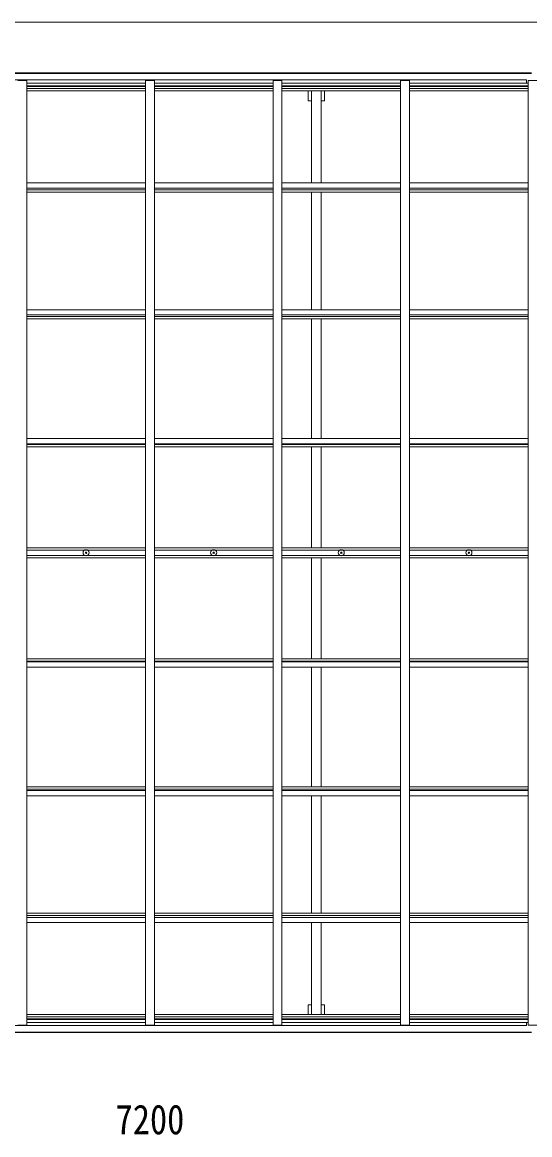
# Model space of a CAD drawing. Units: millimetres at full size; details may follow other scales. Extents: x -9783 to 9892, y -6828 to 6752.
# Drawn here: x 3017 to 5864, y 501 to 6752 of the extents above; entities that cross this region are included whole.
import ezdxf
from ezdxf.enums import TextEntityAlignment as Align

# ---------------------------------------------------------------- set-up
doc = ezdxf.new("R2010")
doc.units = ezdxf.units.MM
doc.header["$LTSCALE"] = 35
for name, color, linetype, lineweight in [('0-1_本体', 4, 'Continuous', 9), ('0-3_ELV2', 4, 'Continuous', 9), ('0-A_寸法', 6, 'Continuous', 9), ('F-0_240', 7, 'Continuous', 9)]:
    doc.layers.add(name, color=color, linetype=linetype, lineweight=lineweight)
doc.styles.add('ＭＳ ゴシック', font='')
doc.styles.get('ＭＳ ゴシック').set_extended_font_data('MS Gothic')

msp = doc.modelspace()

# ---------------------------------------------------------------- linework, layer by layer
at = {"layer": '0-1_本体'}
for p, q in [((154.5, 6467.13), (5874.5, 6467.13)), ((154.5, 6464.7), (5874.5, 6464.7)), ((5847, 6428.15), (187, 6428.15)), ((2992, 6424.82), (3042, 6424.82)), ((3042, 1117.8), (3042, 6424.82)), ((3042, 6409.87), (3708, 6409.87)), ((3042, 6393.92), (3708, 6393.92)), ((3042, 6390.13), (3708, 6390.13)), ((3042, 6378.79), (3708, 6378.79)), ((3708, 1117.8), (3708, 6424.82)), ((3708, 6424.82), (3758, 6424.82)), ((3758, 1117.8), (3758, 6424.82)), ((3758, 6409.87), (4424, 6409.87)), ((3758, 6393.92), (4424, 6393.92)), ((3758, 6390.13), (4424, 6390.13)), ((3758, 6378.79), (4424, 6378.79)), ((4424, 1117.8), (4424, 6424.82)), ((4424, 6424.82), (4474, 6424.82)), ((4474, 1117.8), (4474, 6424.82)), ((4474, 6409.87), (5140, 6409.87)), ((4474, 6393.92), (5140, 6393.92)), ((4474, 6390.13), (5140, 6390.13)), ((4474, 6378.79), (5140, 6378.79)), ((5140, 1117.8), (5140, 6424.82)), ((5140, 6424.82), (5190, 6424.82)), ((5190, 1117.8), (5190, 6424.82)), ((5190, 6409.87), (5856, 6409.87)), ((5190, 6393.92), (5856, 6393.92)), ((5190, 6390.13), (5856, 6390.13)), ((5190, 6378.79), (5856, 6378.79)), ((5847, 6428.15), (5847, 6409.87)), ((5856, 1117.8), (5856, 6424.82)), ((5856, 6424.82), (5906, 6424.82)), ((3042, 6365.96), (3708, 6365.96)), ((3758, 6365.96), (4424, 6365.96)), ((4474, 6365.96), (5140, 6365.96)), ((4639.5, 6365.96), (4639.5, 5848.86)), ((4694.5, 6365.96), (4694.5, 5848.86)), ((4712.2, 6311.13), (4712.2, 6365.96)), ((5190, 6365.96), (5856, 6365.96)), ((4712.2, 6311.13), (4694.5, 6311.13)), ((3042, 5848.86), (3708, 5848.86)), ((3042, 5819.9), (3708, 5819.9)), ((3758, 5848.86), (4424, 5848.86)), ((3758, 5819.9), (4424, 5819.9)), ((4474, 5848.86), (5140, 5848.86)), ((4474, 5819.9), (5140, 5819.9)), ((5190, 5848.86), (5856, 5848.86)), ((5190, 5819.9), (5856, 5819.9)), ((3042, 5809.74), (3708, 5809.74)), ((3042, 5796.9), (3708, 5796.9)), ((3758, 5809.74), (4424, 5809.74)), ((3758, 5796.9), (4424, 5796.9)), ((4474, 5809.74), (5140, 5809.74)), ((4474, 5796.9), (5140, 5796.9)), ((4639.5, 5796.9), (4639.5, 5136.64)), ((4694.5, 5796.9), (4694.5, 5136.64)), ((5190, 5809.74), (5856, 5809.74)), ((5190, 5796.9), (5856, 5796.9)), ((3042, 5136.64), (3708, 5136.64)), ((3758, 5136.64), (4424, 5136.64)), ((4474, 5136.64), (5140, 5136.64)), ((5190, 5136.64), (5856, 5136.64)), ((3042, 5107.37), (3708, 5107.37)), ((3042, 5099.05), (3708, 5099.05)), ((3042, 5086.13), (3708, 5086.13)), ((3758, 5107.37), (4424, 5107.37)), ((3758, 5099.05), (4424, 5099.05)), ((3758, 5086.13), (4424, 5086.13)), ((4473.99, 5099.05), (5139.99, 5099.05)), ((4474, 5107.37), (5140, 5107.37)), ((4474, 5086.13), (5140, 5086.13)), ((4639.5, 5086.13), (4639.5, 4413.6)), ((4694.5, 5086.13), (4694.5, 4413.6)), ((5190, 5107.37), (5856, 5107.37)), ((5190, 5099.05), (5855.99, 5099.05)), ((5190, 5086.13), (5856, 5086.13)), ((3042, 4413.6), (3708, 4413.6)), ((3042, 4383.72), (3708, 4383.72)), ((3042, 4379.85), (3708, 4379.85)), ((3758, 4413.6), (4424, 4413.6)), ((3758, 4383.72), (4424, 4383.72)), ((3758, 4379.85), (4424, 4379.85)), ((4474, 4413.6), (5140, 4413.6)), ((4474, 4383.72), (5140, 4383.72)), ((4474, 4379.85), (5140, 4379.85)), ((5190, 4413.6), (5856, 4413.6)), ((5190, 4383.72), (5856, 4383.72)), ((5190, 4379.85), (5856, 4379.85)), ((3042, 4366.83), (3708, 4366.83)), ((3758, 4366.83), (4424, 4366.83)), ((4474, 4366.83), (5140, 4366.83)), ((4639.5, 4366.83), (4639.5, 3799.31)), ((4694.5, 4366.83), (4694.5, 3799.31)), ((5190, 4366.83), (5856, 4366.83)), ((3042, 3799.31), (3708, 3799.31)), ((3042, 3786.31), (3708, 3786.31)), ((3042, 3756.31), (3708, 3756.31)), ((3758, 3799.31), (4424, 3799.31)), ((3758, 3786.31), (4424, 3786.31)), ((3758, 3756.31), (4424, 3756.31)), ((4474, 3799.31), (5140, 3799.31)), ((4474, 3786.31), (5140, 3786.31)), ((4474, 3756.31), (5140, 3756.31)), ((5190, 3799.31), (5856, 3799.31)), ((5190, 3786.31), (5856, 3786.31)), ((5190, 3756.31), (5856, 3756.31)), ((3042, 3743.31), (3708, 3743.31)), ((3758, 3743.31), (4424, 3743.31)), ((4474, 3743.31), (5140, 3743.31)), ((4639.5, 3175.79), (4639.5, 3743.31)), ((4694.5, 3175.79), (4694.5, 3743.31)), ((5190, 3743.31), (5856, 3743.31)), ((3042, 3175.79), (3708, 3175.79)), ((3042, 3162.77), (3708, 3162.77)), ((3042, 3158.91), (3708, 3158.91)), ((3042, 3129.02), (3708, 3129.02)), ((3758, 3175.79), (4424, 3175.79)), ((3758, 3162.77), (4424, 3162.77)), ((3758, 3158.91), (4424, 3158.91)), ((3758, 3129.02), (4424, 3129.02)), ((4474, 3175.79), (5140, 3175.79)), ((4474, 3162.77), (5140, 3162.77)), ((4474, 3158.91), (5140, 3158.91)), ((4474, 3129.02), (5140, 3129.02)), ((4639.5, 2456.49), (4639.5, 3129.02)), ((4694.5, 2456.49), (4694.5, 3129.02)), ((5190, 3175.79), (5856, 3175.79)), ((5190, 3162.77), (5856, 3162.77)), ((5190, 3158.91), (5856, 3158.91)), ((5190, 3129.02), (5856, 3129.02)), ((3042, 2456.49), (3708, 2456.49)), ((3042, 2443.57), (3708, 2443.57)), ((3758, 2456.49), (4424, 2456.49)), ((3758, 2443.57), (4424, 2443.57)), ((4473.99, 2443.57), (5139.99, 2443.57)), ((4474, 2456.49), (5140, 2456.49)), ((5190, 2456.49), (5856, 2456.49)), ((5190, 2443.57), (5855.99, 2443.57)), ((3042, 2435.25), (3708, 2435.25)), ((3042, 2405.98), (3708, 2405.98)), ((3758, 2435.25), (4424, 2435.25)), ((3758, 2405.98), (4424, 2405.98)), ((4474, 2435.25), (5140, 2435.25)), ((4474, 2405.98), (5140, 2405.98)), ((4639.5, 1745.72), (4639.5, 2405.98)), ((4694.5, 1745.72), (4694.5, 2405.98)), ((5190, 2435.25), (5856, 2435.25)), ((5190, 2405.98), (5856, 2405.98)), ((3042, 1745.72), (3708, 1745.72)), ((3042, 1732.88), (3708, 1732.88)), ((3042, 1722.73), (3708, 1722.73)), ((3042, 1693.76), (3708, 1693.76)), ((3758, 1745.72), (4424, 1745.72)), ((3758, 1732.88), (4424, 1732.88)), ((3758, 1722.73), (4424, 1722.73)), ((3758, 1693.76), (4424, 1693.76)), ((4474, 1745.72), (5140, 1745.72)), ((4474, 1732.88), (5140, 1732.88)), ((4474, 1722.73), (5140, 1722.73)), ((4474, 1693.76), (5140, 1693.76)), ((4639.5, 1176.66), (4639.5, 1693.76)), ((4694.5, 1176.66), (4694.5, 1693.76)), ((5190, 1745.72), (5856, 1745.72)), ((5190, 1732.88), (5856, 1732.88)), ((5190, 1722.73), (5856, 1722.73)), ((5190, 1693.76), (5856, 1693.76)), ((4712.2, 1231.5), (4694.5, 1231.5)), ((4712.2, 1231.5), (4712.2, 1176.66)), ((3042, 1176.66), (3708, 1176.66)), ((3042, 1163.84), (3708, 1163.84)), ((3042, 1152.49), (3708, 1152.49)), ((3042, 1148.7), (3708, 1148.7)), ((3042, 1132.75), (3708, 1132.75)), ((3758, 1176.66), (4424, 1176.66)), ((3758, 1163.84), (4424, 1163.84)), ((3758, 1152.49), (4424, 1152.49)), ((3758, 1148.7), (4424, 1148.7)), ((3758, 1132.75), (4424, 1132.75)), ((4474, 1176.66), (5140, 1176.66)), ((4474, 1163.84), (5140, 1163.84)), ((4474, 1152.49), (5140, 1152.49)), ((4474, 1148.7), (5140, 1148.7)), ((4474, 1132.75), (5140, 1132.75)), ((5190, 1176.66), (5856, 1176.66)), ((5190, 1163.84), (5856, 1163.84)), ((5190, 1152.49), (5856, 1152.49)), ((5190, 1148.7), (5856, 1148.7)), ((5190, 1132.75), (5856, 1132.75)), ((5847, 1114.47), (5847, 1132.75)), ((154.5, 1077.92), (5874.5, 1077.92)), ((154.5, 1075.5), (5874.5, 1075.5)), ((5847, 1114.47), (187, 1114.47)), ((2992, 1117.8), (3042, 1117.8)), ((3708, 1117.8), (3758, 1117.8)), ((4424, 1117.8), (4474, 1117.8)), ((5140, 1117.8), (5190, 1117.8)), ((5856, 1117.8), (5906, 1117.8))]:
    msp.add_line(p, q, dxfattribs=at)
for points in [[(4639.5, 6311.13), (4621.8, 6311.13), (4621.8, 6365.96)], [(4639.5, 1231.5), (4621.8, 1231.5), (4621.8, 1176.66)]]:
    msp.add_lwpolyline(points, dxfattribs=at)
at = {"layer": '0-3_ELV2'}
for p, q in [((3372.76, 3771.81), (3373.86, 3771.83)), ((3372.76, 3770.81), (3373.86, 3770.79)), ((3373.86, 3771.83), (3374.38, 3771.93)), ((3373.86, 3770.79), (3374.38, 3770.69)), ((3374.48, 3772.45), (3374.38, 3771.93)), ((3374.48, 3770.17), (3374.38, 3770.69)), ((3374.5, 3773.56), (3374.48, 3772.45)), ((3374.5, 3769.07), (3374.48, 3770.17)), ((3375.5, 3773.56), (3375.52, 3772.45)), ((3375.5, 3769.07), (3375.52, 3770.17)), ((3375.52, 3772.45), (3375.62, 3771.93)), ((3375.52, 3770.17), (3375.62, 3770.69)), ((3376.14, 3771.83), (3375.62, 3771.93)), ((3376.14, 3770.79), (3375.62, 3770.69)), ((3377.25, 3771.81), (3376.14, 3771.83)), ((3377.25, 3770.81), (3376.14, 3770.79)), ((4088.76, 3771.81), (4089.86, 3771.83)), ((4088.76, 3770.81), (4089.86, 3770.79)), ((4089.86, 3771.83), (4090.38, 3771.93)), ((4089.86, 3770.79), (4090.38, 3770.69)), ((4090.48, 3772.45), (4090.38, 3771.93)), ((4090.48, 3770.17), (4090.38, 3770.69)), ((4090.5, 3773.56), (4090.48, 3772.45)), ((4090.5, 3769.07), (4090.48, 3770.17)), ((4091.5, 3773.56), (4091.52, 3772.45)), ((4091.5, 3769.07), (4091.52, 3770.17)), ((4091.52, 3772.45), (4091.62, 3771.93)), ((4091.52, 3770.17), (4091.62, 3770.69)), ((4092.14, 3771.83), (4091.62, 3771.93)), ((4092.14, 3770.79), (4091.62, 3770.69)), ((4093.25, 3771.81), (4092.14, 3771.83)), ((4093.25, 3770.81), (4092.14, 3770.79)), ((4804.76, 3771.81), (4805.86, 3771.83)), ((4804.76, 3770.81), (4805.86, 3770.79)), ((4805.86, 3771.83), (4806.38, 3771.93)), ((4805.86, 3770.79), (4806.38, 3770.69)), ((4806.48, 3772.45), (4806.38, 3771.93)), ((4806.48, 3770.17), (4806.38, 3770.69)), ((4806.5, 3773.56), (4806.48, 3772.45)), ((4806.5, 3769.07), (4806.48, 3770.17)), ((4807.5, 3773.56), (4807.52, 3772.45)), ((4807.5, 3769.07), (4807.52, 3770.17)), ((4807.52, 3772.45), (4807.62, 3771.93)), ((4807.52, 3770.17), (4807.62, 3770.69)), ((4808.14, 3771.83), (4807.62, 3771.93)), ((4808.14, 3770.79), (4807.62, 3770.69)), ((4809.25, 3771.81), (4808.14, 3771.83)), ((4809.25, 3770.81), (4808.14, 3770.79)), ((5520.76, 3771.81), (5521.86, 3771.83)), ((5520.76, 3770.81), (5521.86, 3770.79)), ((5521.86, 3771.83), (5522.38, 3771.93)), ((5521.86, 3770.79), (5522.38, 3770.69)), ((5522.48, 3772.45), (5522.38, 3771.93)), ((5522.48, 3770.17), (5522.38, 3770.69)), ((5522.5, 3773.56), (5522.48, 3772.45)), ((5522.5, 3769.07), (5522.48, 3770.17)), ((5523.5, 3773.56), (5523.52, 3772.45)), ((5523.5, 3769.07), (5523.52, 3770.17)), ((5523.52, 3772.45), (5523.62, 3771.93)), ((5523.52, 3770.17), (5523.62, 3770.69)), ((5524.14, 3771.83), (5523.62, 3771.93)), ((5524.14, 3770.79), (5523.62, 3770.69)), ((5525.25, 3771.81), (5524.14, 3771.83)), ((5525.25, 3770.81), (5524.14, 3770.79))]:
    msp.add_line(p, q, dxfattribs=at)
for centre, radius in [((3375, 3771.31), 17), ((3375, 3771.31), 4), ((4091, 3771.31), 17), ((4091, 3771.31), 4), ((4807, 3771.31), 17), ((4807, 3771.31), 4), ((5523, 3771.31), 17), ((5523, 3771.31), 4)]:
    msp.add_circle(centre, radius, dxfattribs=at)
for centre, start, end in [((3375, 3771.31), 167.44414, 192.55586), ((3375, 3771.31), 77.44414, 102.55586), ((3375, 3771.31), 257.44414, 282.55586), ((3375, 3771.31), 347.44414, 12.55586), ((4091, 3771.31), 167.44414, 192.55586), ((4091, 3771.31), 77.44414, 102.55586), ((4091, 3771.31), 257.44414, 282.55586), ((4091, 3771.31), 347.44414, 12.55586), ((4807, 3771.31), 167.44414, 192.55586), ((4807, 3771.31), 77.44414, 102.55586), ((4807, 3771.31), 257.44414, 282.55586), ((4807, 3771.31), 347.44414, 12.55586), ((5523, 3771.31), 167.44414, 192.55586), ((5523, 3771.31), 77.44414, 102.55586), ((5523, 3771.31), 257.44414, 282.55586), ((5523, 3771.31), 347.44414, 12.55586)]:
    msp.add_arc(centre, 2.3, start, end, dxfattribs=at)
at = {"layer": 'F-0_240', "color": 5}
msp.add_line((-9783.03, 6751.9), (9396.97, 6751.9), dxfattribs=at)

# ---------------------------------------------------------------- texts
at = {"layer": '0-A_寸法', "color": 7, "style": 'ＭＳ ゴシック', "width": 0.85}
msp.add_text('7200', height=166.8, dxfattribs=at).set_placement((3540.5, 453.85), align=Align.BOTTOM_LEFT)

doc.saveas('drawing.dxf')
